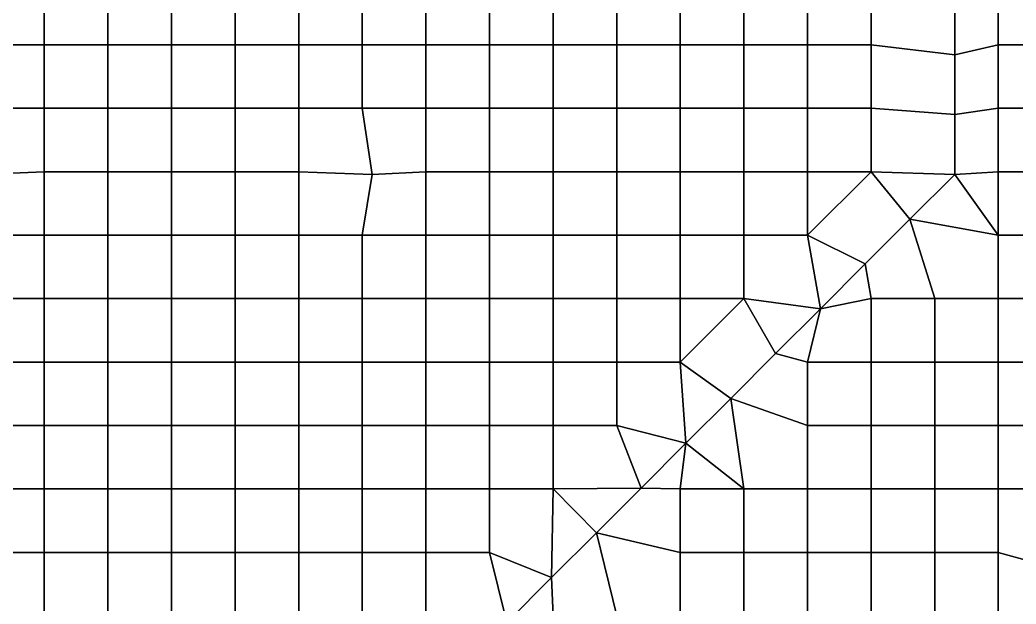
# Model space of a CAD drawing. Extents: x -13 to 39.3, y -26.5 to 20.6.
# Drawn here: x 15.97 to 23.83, y -3.39 to 1.22 of the extents above; entities that cross this region are included whole.
import ezdxf

# ---------------------------------------------------------------- set-up
doc = ezdxf.new("R2010")
doc.units = 0
doc.layers.add('BARS', color=1, linetype='CONTINUOUS')
doc.layers.add('FACES', color=5, linetype='CONTINUOUS')

msp = doc.modelspace()

# ---------------------------------------------------------------- linework, layer by layer
at = {"layer": 'BARS'}
for p, q in [((23.35, 1.41429), (23.35, 0.942857)), ((23.35, 1.41429, 3.3), (23.35, 0.942857, 3.3)), ((23.35, 0.942857), (23.35, 0.471429)), ((23.35, 0.942857, 3.3), (23.35, 0.471429, 3.3)), ((23.35, 0.471429), (23.35, 0)), ((23.35, 0.471429, 3.3), (23.35, 0, 3.3)), ((18.75, 0), (18.75, 0, 0.66)), ((18.75, 0, 0.66), (18.75, 0, 1.32)), ((18.75, 0, 1.32), (18.75, 0, 1.98)), ((18.75, 0, 1.98), (18.75, 0, 2.64)), ((18.75, 0, 2.64), (18.75, 0, 3.3)), ((22.9964, -0.353553), (23.35, 0)), ((22.9964, -0.353553, 3.3), (23.35, 0, 3.3)), ((22.6429, -0.707107), (22.9964, -0.353553)), ((22.6429, -0.707107, 3.3), (22.9964, -0.353553, 3.3)), ((22.2893, -1.06066), (22.6429, -0.707107)), ((22.2893, -1.06066, 3.3), (22.6429, -0.707107, 3.3)), ((21.9358, -1.41421), (22.2893, -1.06066)), ((21.9358, -1.41421, 3.3), (22.2893, -1.06066, 3.3)), ((21.5822, -1.76777), (21.9358, -1.41421)), ((21.5822, -1.76777, 3.3), (21.9358, -1.41421, 3.3)), ((21.2287, -2.12132), (21.5822, -1.76777)), ((21.2287, -2.12132, 3.3), (21.5822, -1.76777, 3.3)), ((20.8751, -2.47487), (21.2287, -2.12132)), ((20.8751, -2.47487, 3.3), (21.2287, -2.12132, 3.3)), ((20.5216, -2.82843), (20.8751, -2.47487)), ((20.5216, -2.82843, 3.3), (20.8751, -2.47487, 3.3)), ((20.168, -3.18198), (20.5216, -2.82843)), ((20.168, -3.18198, 3.3), (20.5216, -2.82843, 3.3)), ((19.8145, -3.53553), (20.168, -3.18198)), ((19.8145, -3.53553, 3.3), (20.168, -3.18198, 3.3))]:
    msp.add_line(p, q, dxfattribs=at)
at = {"layer": 'FACES'}
for points in [[(16.1627, 1.52312), (15.6606, 1.52312), (15.6606, 1.02241), (16.1627, 1.02241)], [(16.1627, 1.52312, 3.3), (15.6606, 1.52312, 3.3), (15.6606, 1.02241, 3.3), (16.1627, 1.02241, 3.3)], [(16.6648, 1.52312), (16.1627, 1.52312), (16.1627, 1.02241), (16.6648, 1.02241)], [(16.6648, 1.52312, 3.3), (16.1627, 1.52312, 3.3), (16.1627, 1.02241, 3.3), (16.6648, 1.02241, 3.3)], [(17.1669, 1.52312), (16.6648, 1.52312), (16.6648, 1.02241), (17.1669, 1.02241)], [(17.1669, 1.52312, 3.3), (16.6648, 1.52312, 3.3), (16.6648, 1.02241, 3.3), (17.1669, 1.02241, 3.3)], [(17.669, 1.52312), (17.1669, 1.52312), (17.1669, 1.02241), (17.669, 1.02241)], [(17.669, 1.52312, 3.3), (17.1669, 1.52312, 3.3), (17.1669, 1.02241, 3.3), (17.669, 1.02241, 3.3)], [(18.1711, 1.52312), (17.669, 1.52312), (17.669, 1.02241), (18.1711, 1.02241)], [(18.1711, 1.52312, 3.3), (17.669, 1.52312, 3.3), (17.669, 1.02241, 3.3), (18.1711, 1.02241, 3.3)], [(18.6732, 1.52312), (18.1711, 1.52312), (18.1711, 1.02241), (18.6732, 1.02241)], [(18.6732, 1.52312, 3.3), (18.1711, 1.52312, 3.3), (18.1711, 1.02241, 3.3), (18.6732, 1.02241, 3.3)], [(19.1754, 1.52312), (18.6732, 1.52312), (18.6732, 1.02241), (19.1754, 1.02241)], [(19.1754, 1.52312, 3.3), (18.6732, 1.52312, 3.3), (18.6732, 1.02241, 3.3), (19.1754, 1.02241, 3.3)], [(19.6775, 1.52312), (19.1754, 1.52312), (19.1754, 1.02241), (19.6775, 1.02241)], [(19.6775, 1.52312, 3.3), (19.1754, 1.52312, 3.3), (19.1754, 1.02241, 3.3), (19.6775, 1.02241, 3.3)], [(20.1796, 1.52312), (19.6775, 1.52312), (19.6775, 1.02241), (20.1796, 1.02241)], [(20.1796, 1.52312, 3.3), (19.6775, 1.52312, 3.3), (19.6775, 1.02241, 3.3), (20.1796, 1.02241, 3.3)], [(20.6817, 1.52312), (20.1796, 1.52312), (20.1796, 1.02241), (20.6817, 1.02241)], [(20.6817, 1.52312, 3.3), (20.1796, 1.52312, 3.3), (20.1796, 1.02241, 3.3), (20.6817, 1.02241, 3.3)], [(21.1838, 1.52312), (20.6817, 1.52312), (20.6817, 1.02241), (21.1838, 1.02241)], [(21.1838, 1.52312, 3.3), (20.6817, 1.52312, 3.3), (20.6817, 1.02241, 3.3), (21.1838, 1.02241, 3.3)], [(21.6859, 1.52312), (21.1838, 1.52312), (21.1838, 1.02241), (21.6859, 1.02241)], [(21.6859, 1.52312, 3.3), (21.1838, 1.52312, 3.3), (21.1838, 1.02241, 3.3), (21.6859, 1.02241, 3.3)], [(22.188, 1.52312), (21.6859, 1.52312), (21.6859, 1.02241), (22.188, 1.02241)], [(22.188, 1.52312, 3.3), (21.6859, 1.52312, 3.3), (21.6859, 1.02241, 3.3), (22.188, 1.02241, 3.3)], [(22.6902, 1.52312), (22.188, 1.52312), (22.188, 1.02241), (22.6902, 1.02241)], [(22.6902, 1.52312, 3.3), (22.188, 1.52312, 3.3), (22.188, 1.02241, 3.3), (22.6902, 1.02241, 3.3)], [(23.35, 1.41429), (22.6902, 1.52312), (22.6902, 1.02241), (23.35, 0.942857)], [(23.35, 1.41429, 3.3), (22.6902, 1.52312, 3.3), (22.6902, 1.02241, 3.3), (23.35, 0.942857, 3.3)], [(23.6944, 1.52312), (23.35, 1.41429), (23.35, 0.942857), (23.6944, 1.02241)], [(23.6944, 1.52312, 3.3), (23.35, 1.41429, 3.3), (23.35, 0.942857, 3.3), (23.6944, 1.02241, 3.3)], [(24.1965, 1.52312), (23.6944, 1.52312), (23.6944, 1.02241), (24.1965, 1.02241)], [(24.1965, 1.52312, 3.3), (23.6944, 1.52312, 3.3), (23.6944, 1.02241, 3.3), (24.1965, 1.02241, 3.3)], [(23.35, 0.942857, 0.66), (23.35, 0.942857), (23.35, 1.41429), (23.35, 1.41429, 0.66)], [(23.35, 0.942857, 1.32), (23.35, 0.942857, 0.66), (23.35, 1.41429, 0.66), (23.35, 1.41429, 1.32)], [(23.35, 0.942857, 1.98), (23.35, 0.942857, 1.32), (23.35, 1.41429, 1.32), (23.35, 1.41429, 1.98)], [(23.35, 0.942857, 2.64), (23.35, 0.942857, 1.98), (23.35, 1.41429, 1.98), (23.35, 1.41429, 2.64)], [(23.35, 0.942857, 2.64), (23.35, 1.41429, 2.64), (23.35, 1.41429, 3.3), (23.35, 0.942857, 3.3)], [(16.1627, 1.02241), (15.6606, 1.02241), (15.6606, 0.5217), (16.1627, 0.5217)], [(16.1627, 1.02241, 3.3), (15.6606, 1.02241, 3.3), (15.6606, 0.5217, 3.3), (16.1627, 0.5217, 3.3)], [(16.6648, 1.02241), (16.1627, 1.02241), (16.1627, 0.5217), (16.6648, 0.5217)], [(16.6648, 1.02241, 3.3), (16.1627, 1.02241, 3.3), (16.1627, 0.5217, 3.3), (16.6648, 0.5217, 3.3)], [(17.1669, 1.02241), (16.6648, 1.02241), (16.6648, 0.5217), (17.1669, 0.5217)], [(17.1669, 1.02241, 3.3), (16.6648, 1.02241, 3.3), (16.6648, 0.5217, 3.3), (17.1669, 0.5217, 3.3)], [(17.669, 1.02241), (17.1669, 1.02241), (17.1669, 0.5217), (17.669, 0.5217)], [(17.669, 1.02241, 3.3), (17.1669, 1.02241, 3.3), (17.1669, 0.5217, 3.3), (17.669, 0.5217, 3.3)], [(18.1711, 1.02241), (17.669, 1.02241), (17.669, 0.5217), (18.1711, 0.5217)], [(18.1711, 1.02241, 3.3), (17.669, 1.02241, 3.3), (17.669, 0.5217, 3.3), (18.1711, 0.5217, 3.3)], [(18.6732, 1.02241), (18.1711, 1.02241), (18.1711, 0.5217), (18.6732, 0.5217)], [(18.6732, 1.02241, 3.3), (18.1711, 1.02241, 3.3), (18.1711, 0.5217, 3.3), (18.6732, 0.5217, 3.3)], [(19.1754, 1.02241), (18.6732, 1.02241), (18.6732, 0.5217), (19.1754, 0.5217)], [(19.1754, 1.02241, 3.3), (18.6732, 1.02241, 3.3), (18.6732, 0.5217, 3.3), (19.1754, 0.5217, 3.3)], [(19.6775, 1.02241), (19.1754, 1.02241), (19.1754, 0.5217), (19.6775, 0.5217)], [(19.6775, 1.02241, 3.3), (19.1754, 1.02241, 3.3), (19.1754, 0.5217, 3.3), (19.6775, 0.5217, 3.3)], [(20.1796, 1.02241), (19.6775, 1.02241), (19.6775, 0.5217), (20.1796, 0.5217)], [(20.1796, 1.02241, 3.3), (19.6775, 1.02241, 3.3), (19.6775, 0.5217, 3.3), (20.1796, 0.5217, 3.3)], [(20.6817, 1.02241), (20.1796, 1.02241), (20.1796, 0.5217), (20.6817, 0.5217)], [(20.6817, 1.02241, 3.3), (20.1796, 1.02241, 3.3), (20.1796, 0.5217, 3.3), (20.6817, 0.5217, 3.3)], [(21.1838, 1.02241), (20.6817, 1.02241), (20.6817, 0.5217), (21.1838, 0.5217)], [(21.1838, 1.02241, 3.3), (20.6817, 1.02241, 3.3), (20.6817, 0.5217, 3.3), (21.1838, 0.5217, 3.3)], [(21.6859, 1.02241), (21.1838, 1.02241), (21.1838, 0.5217), (21.6859, 0.5217)], [(21.6859, 1.02241, 3.3), (21.1838, 1.02241, 3.3), (21.1838, 0.5217, 3.3), (21.6859, 0.5217, 3.3)], [(22.188, 1.02241), (21.6859, 1.02241), (21.6859, 0.5217), (22.188, 0.5217)], [(22.188, 1.02241, 3.3), (21.6859, 1.02241, 3.3), (21.6859, 0.5217, 3.3), (22.188, 0.5217, 3.3)], [(22.6902, 1.02241), (22.188, 1.02241), (22.188, 0.5217), (22.6902, 0.5217)], [(22.6902, 1.02241, 3.3), (22.188, 1.02241, 3.3), (22.188, 0.5217, 3.3), (22.6902, 0.5217, 3.3)], [(23.35, 0.942857), (22.6902, 1.02241), (22.6902, 0.5217), (23.35, 0.471429)], [(23.35, 0.942857, 3.3), (22.6902, 1.02241, 3.3), (22.6902, 0.5217, 3.3), (23.35, 0.471429, 3.3)], [(23.6944, 1.02241), (23.35, 0.942857), (23.35, 0.471429), (23.6944, 0.5217)], [(23.6944, 1.02241, 3.3), (23.35, 0.942857, 3.3), (23.35, 0.471429, 3.3), (23.6944, 0.5217, 3.3)], [(24.1965, 1.02241), (23.6944, 1.02241), (23.6944, 0.5217), (24.1965, 0.5217)], [(24.1965, 1.02241, 3.3), (23.6944, 1.02241, 3.3), (23.6944, 0.5217, 3.3), (24.1965, 0.5217, 3.3)], [(23.35, 0.471429, 0.66), (23.35, 0.471429), (23.35, 0.942857), (23.35, 0.942857, 0.66)], [(23.35, 0.471429, 0.66), (23.35, 0.942857, 0.66), (23.35, 0.942857, 1.32), (23.35, 0.471429, 1.32)], [(23.35, 0.471429, 1.32), (23.35, 0.942857, 1.32), (23.35, 0.942857, 1.98), (23.35, 0.471429, 1.98)], [(23.35, 0.471429, 1.98), (23.35, 0.942857, 1.98), (23.35, 0.942857, 2.64), (23.35, 0.471429, 2.64)], [(23.35, 0.471429, 2.64), (23.35, 0.942857, 2.64), (23.35, 0.942857, 3.3), (23.35, 0.471429, 3.3)], [(16.1627, 0.5217), (15.6606, 0.5217), (15.65, 0), (16.1627, 0.020993)], [(16.1627, 0.5217, 3.3), (15.6606, 0.5217, 3.3), (15.65, 0, 3.3), (16.1627, 0.020993, 3.3)], [(16.6648, 0.5217), (16.1627, 0.5217), (16.1627, 0.020993), (16.6648, 0.020993)], [(16.6648, 0.5217, 3.3), (16.1627, 0.5217, 3.3), (16.1627, 0.020993, 3.3), (16.6648, 0.020993, 3.3)], [(17.1669, 0.5217), (16.6648, 0.5217), (16.6648, 0.020993), (17.1669, 0.020993)], [(17.1669, 0.5217, 3.3), (16.6648, 0.5217, 3.3), (16.6648, 0.020993, 3.3), (17.1669, 0.020993, 3.3)], [(17.669, 0.5217), (17.1669, 0.5217), (17.1669, 0.020993), (17.669, 0.020993)], [(17.669, 0.5217, 3.3), (17.1669, 0.5217, 3.3), (17.1669, 0.020993, 3.3), (17.669, 0.020993, 3.3)], [(18.1711, 0.5217), (17.669, 0.5217), (17.669, 0.020993), (18.1711, 0.020993)], [(18.1711, 0.5217, 3.3), (17.669, 0.5217, 3.3), (17.669, 0.020993, 3.3), (18.1711, 0.020993, 3.3)], [(18.6732, 0.5217), (18.1711, 0.5217), (18.1711, 0.020993), (18.75, 0)], [(18.6732, 0.5217, 3.3), (18.1711, 0.5217, 3.3), (18.1711, 0.020993, 3.3), (18.75, 0, 3.3)], [(19.1754, 0.5217), (18.6732, 0.5217), (18.75, 0), (19.1754, 0.020993)], [(19.1754, 0.5217, 3.3), (18.6732, 0.5217, 3.3), (18.75, 0, 3.3), (19.1754, 0.020993, 3.3)], [(19.6775, 0.5217), (19.1754, 0.5217), (19.1754, 0.020993), (19.6775, 0.020993)], [(19.6775, 0.5217, 3.3), (19.1754, 0.5217, 3.3), (19.1754, 0.020993, 3.3), (19.6775, 0.020993, 3.3)], [(20.1796, 0.5217), (19.6775, 0.5217), (19.6775, 0.020993), (20.1796, 0.020993)], [(20.1796, 0.5217, 3.3), (19.6775, 0.5217, 3.3), (19.6775, 0.020993, 3.3), (20.1796, 0.020993, 3.3)], [(20.6817, 0.5217), (20.1796, 0.5217), (20.1796, 0.020993), (20.6817, 0.020993)], [(20.6817, 0.5217, 3.3), (20.1796, 0.5217, 3.3), (20.1796, 0.020993, 3.3), (20.6817, 0.020993, 3.3)], [(21.1838, 0.5217), (20.6817, 0.5217), (20.6817, 0.020993), (21.1838, 0.020993)], [(21.1838, 0.5217, 3.3), (20.6817, 0.5217, 3.3), (20.6817, 0.020993, 3.3), (21.1838, 0.020993, 3.3)], [(21.6859, 0.5217), (21.1838, 0.5217), (21.1838, 0.020993), (21.6859, 0.020993)], [(21.6859, 0.5217, 3.3), (21.1838, 0.5217, 3.3), (21.1838, 0.020993, 3.3), (21.6859, 0.020993, 3.3)], [(22.188, 0.5217), (21.6859, 0.5217), (21.6859, 0.020993), (22.188, 0.020993)], [(22.188, 0.5217, 3.3), (21.6859, 0.5217, 3.3), (21.6859, 0.020993, 3.3), (22.188, 0.020993, 3.3)], [(22.6902, 0.5217), (22.188, 0.5217), (22.188, 0.020993), (22.6902, 0.020993)], [(22.6902, 0.5217, 3.3), (22.188, 0.5217, 3.3), (22.188, 0.020993, 3.3), (22.6902, 0.020993, 3.3)], [(23.35, 0.471429), (22.6902, 0.5217), (22.6902, 0.020993), (23.35, 0)], [(23.35, 0.471429, 3.3), (22.6902, 0.5217, 3.3), (22.6902, 0.020993, 3.3), (23.35, 0, 3.3)], [(23.6944, 0.5217), (23.35, 0.471429), (23.35, 0), (23.6944, 0.020993)], [(23.6944, 0.5217, 3.3), (23.35, 0.471429, 3.3), (23.35, 0, 3.3), (23.6944, 0.020993, 3.3)], [(24.1965, 0.5217), (23.6944, 0.5217), (23.6944, 0.020993), (24.1965, 0.020993)], [(24.1965, 0.5217, 3.3), (23.6944, 0.5217, 3.3), (23.6944, 0.020993, 3.3), (24.1965, 0.020993, 3.3)], [(23.35, 0, 0.66), (23.35, 0), (23.35, 0.471429), (23.35, 0.471429, 0.66)], [(23.35, 0, 0.66), (23.35, 0.471429, 0.66), (23.35, 0.471429, 1.32), (23.35, 0, 1.32)], [(23.35, 0, 1.32), (23.35, 0.471429, 1.32), (23.35, 0.471429, 1.98), (23.35, 0, 1.98)], [(23.35, 0, 1.98), (23.35, 0.471429, 1.98), (23.35, 0.471429, 2.64), (23.35, 0, 2.64)], [(23.35, 0, 2.64), (23.35, 0.471429, 2.64), (23.35, 0.471429, 3.3), (23.35, 0, 3.3)], [(16.1627, 0.020993), (15.65, 0), (15.6606, -0.479715), (16.1627, -0.479715)], [(16.1627, 0.020993, 3.3), (15.65, 0, 3.3), (15.6606, -0.479715, 3.3), (16.1627, -0.479715, 3.3)], [(16.6648, 0.020993), (16.1627, 0.020993), (16.1627, -0.479715), (16.6648, -0.479715)], [(16.6648, 0.020993, 3.3), (16.1627, 0.020993, 3.3), (16.1627, -0.479715, 3.3), (16.6648, -0.479715, 3.3)], [(17.1669, 0.020993), (16.6648, 0.020993), (16.6648, -0.479715), (17.1669, -0.479715)], [(17.1669, 0.020993, 3.3), (16.6648, 0.020993, 3.3), (16.6648, -0.479715, 3.3), (17.1669, -0.479715, 3.3)], [(17.669, 0.020993), (17.1669, 0.020993), (17.1669, -0.479715), (17.669, -0.479715)], [(17.669, 0.020993, 3.3), (17.1669, 0.020993, 3.3), (17.1669, -0.479715, 3.3), (17.669, -0.479715, 3.3)], [(18.1711, 0.020993), (17.669, 0.020993), (17.669, -0.479715), (18.1711, -0.479715)], [(18.1711, 0.020993, 3.3), (17.669, 0.020993, 3.3), (17.669, -0.479715, 3.3), (18.1711, -0.479715, 3.3)], [(18.75, 0), (18.1711, 0.020993), (18.1711, -0.479715), (18.6732, -0.479715)], [(18.75, 0, 3.3), (18.1711, 0.020993, 3.3), (18.1711, -0.479715, 3.3), (18.6732, -0.479715, 3.3)], [(19.1754, 0.020993), (18.75, 0), (18.6732, -0.479715), (19.1754, -0.479715)], [(19.1754, 0.020993, 3.3), (18.75, 0, 3.3), (18.6732, -0.479715, 3.3), (19.1754, -0.479715, 3.3)], [(19.6775, 0.020993), (19.1754, 0.020993), (19.1754, -0.479715), (19.6775, -0.479715)], [(19.6775, 0.020993, 3.3), (19.1754, 0.020993, 3.3), (19.1754, -0.479715, 3.3), (19.6775, -0.479715, 3.3)], [(20.1796, 0.020993), (19.6775, 0.020993), (19.6775, -0.479715), (20.1796, -0.479715)], [(20.1796, 0.020993, 3.3), (19.6775, 0.020993, 3.3), (19.6775, -0.479715, 3.3), (20.1796, -0.479715, 3.3)], [(20.6817, 0.020993), (20.1796, 0.020993), (20.1796, -0.479715), (20.6817, -0.479715)], [(20.6817, 0.020993, 3.3), (20.1796, 0.020993, 3.3), (20.1796, -0.479715, 3.3), (20.6817, -0.479715, 3.3)], [(21.1838, 0.020993), (20.6817, 0.020993), (20.6817, -0.479715), (21.1838, -0.479715)], [(21.1838, 0.020993, 3.3), (20.6817, 0.020993, 3.3), (20.6817, -0.479715, 3.3), (21.1838, -0.479715, 3.3)], [(21.6859, 0.020993), (21.1838, 0.020993), (21.1838, -0.479715), (21.6859, -0.479715)], [(21.6859, 0.020993, 3.3), (21.1838, 0.020993, 3.3), (21.1838, -0.479715, 3.3), (21.6859, -0.479715, 3.3)], [(22.188, 0.020993), (21.6859, 0.020993), (21.6859, -0.479715), (22.188, -0.479715)], [(22.188, 0.020993, 3.3), (21.6859, 0.020993, 3.3), (21.6859, -0.479715, 3.3), (22.188, -0.479715, 3.3)], [(22.188, 0.020993), (22.188, -0.479715), (22.6902, 0.020993)], [(22.6902, 0.020993), (22.188, -0.479715), (22.6429, -0.707107), (22.9964, -0.353553)], [(22.188, 0.020993, 3.3), (22.188, -0.479715, 3.3), (22.6902, 0.020993, 3.3)], [(22.6902, 0.020993, 3.3), (22.188, -0.479715, 3.3), (22.6429, -0.707107, 3.3), (22.9964, -0.353553, 3.3)], [(23.35, 0), (22.6902, 0.020993), (22.9964, -0.353553)], [(23.35, 0, 3.3), (22.6902, 0.020993, 3.3), (22.9964, -0.353553, 3.3)], [(23.6944, 0.020993), (23.35, 0), (23.6944, -0.479715)], [(23.6944, 0.020993, 3.3), (23.35, 0, 3.3), (23.6944, -0.479715, 3.3)], [(24.1965, 0.020993), (23.6944, 0.020993), (23.6944, -0.479715), (24.1965, -0.479715)], [(24.1965, 0.020993, 3.3), (23.6944, 0.020993, 3.3), (23.6944, -0.479715, 3.3), (24.1965, -0.479715, 3.3)], [(23.35, 0), (22.9964, -0.353553), (23.6944, -0.479715)], [(22.9964, -0.353553, 0.66), (22.9964, -0.353553), (23.35, 0), (23.35, 0, 0.66)], [(22.9964, -0.353553, 0.66), (23.35, 0, 0.66), (23.35, 0, 1.32), (22.9964, -0.353553, 1.32)], [(22.9964, -0.353553, 1.32), (23.35, 0, 1.32), (23.35, 0, 1.98), (22.9964, -0.353553, 1.98)], [(22.9964, -0.353553, 1.98), (23.35, 0, 1.98), (23.35, 0, 2.64), (22.9964, -0.353553, 2.64)], [(22.9964, -0.353553, 2.64), (23.35, 0, 2.64), (23.35, 0, 3.3), (22.9964, -0.353553, 3.3)], [(23.35, 0, 3.3), (22.9964, -0.353553, 3.3), (23.6944, -0.479715, 3.3)], [(22.9964, -0.353553), (22.6429, -0.707107), (22.6902, -0.980422), (23.1923, -0.980422)], [(22.6429, -0.707107, 0.66), (22.6429, -0.707107), (22.9964, -0.353553), (22.9964, -0.353553, 0.66)], [(22.6429, -0.707107, 0.66), (22.9964, -0.353553, 0.66), (22.9964, -0.353553, 1.32), (22.6429, -0.707107, 1.32)], [(22.6429, -0.707107, 1.32), (22.9964, -0.353553, 1.32), (22.9964, -0.353553, 1.98), (22.6429, -0.707107, 1.98)], [(22.6429, -0.707107, 1.98), (22.9964, -0.353553, 1.98), (22.9964, -0.353553, 2.64), (22.6429, -0.707107, 2.64)], [(22.6429, -0.707107, 2.64), (22.9964, -0.353553, 2.64), (22.9964, -0.353553, 3.3), (22.6429, -0.707107, 3.3)], [(22.9964, -0.353553, 3.3), (22.6429, -0.707107, 3.3), (22.6902, -0.980422, 3.3), (23.1923, -0.980422, 3.3)], [(23.6944, -0.479715), (22.9964, -0.353553), (23.1923, -0.980422), (23.6944, -0.980422)], [(23.6944, -0.479715, 3.3), (22.9964, -0.353553, 3.3), (23.1923, -0.980422, 3.3), (23.6944, -0.980422, 3.3)], [(16.1627, -0.479715), (15.6606, -0.479715), (15.6606, -0.980422), (16.1627, -0.980422)], [(16.1627, -0.479715, 3.3), (15.6606, -0.479715, 3.3), (15.6606, -0.980422, 3.3), (16.1627, -0.980422, 3.3)], [(16.6648, -0.479715), (16.1627, -0.479715), (16.1627, -0.980422), (16.6648, -0.980422)], [(16.6648, -0.479715, 3.3), (16.1627, -0.479715, 3.3), (16.1627, -0.980422, 3.3), (16.6648, -0.980422, 3.3)], [(17.1669, -0.479715), (16.6648, -0.479715), (16.6648, -0.980422), (17.1669, -0.980422)], [(17.1669, -0.479715, 3.3), (16.6648, -0.479715, 3.3), (16.6648, -0.980422, 3.3), (17.1669, -0.980422, 3.3)], [(17.669, -0.479715), (17.1669, -0.479715), (17.1669, -0.980422), (17.669, -0.980422)], [(17.669, -0.479715, 3.3), (17.1669, -0.479715, 3.3), (17.1669, -0.980422, 3.3), (17.669, -0.980422, 3.3)], [(18.1711, -0.479715), (17.669, -0.479715), (17.669, -0.980422), (18.1711, -0.980422)], [(18.1711, -0.479715, 3.3), (17.669, -0.479715, 3.3), (17.669, -0.980422, 3.3), (18.1711, -0.980422, 3.3)], [(18.6732, -0.479715), (18.1711, -0.479715), (18.1711, -0.980422), (18.6732, -0.980422)], [(18.6732, -0.479715, 3.3), (18.1711, -0.479715, 3.3), (18.1711, -0.980422, 3.3), (18.6732, -0.980422, 3.3)], [(19.1754, -0.479715), (18.6732, -0.479715), (18.6732, -0.980422), (19.1754, -0.980422)], [(19.1754, -0.479715, 3.3), (18.6732, -0.479715, 3.3), (18.6732, -0.980422, 3.3), (19.1754, -0.980422, 3.3)], [(19.6775, -0.479715), (19.1754, -0.479715), (19.1754, -0.980422), (19.6775, -0.980422)], [(19.6775, -0.479715, 3.3), (19.1754, -0.479715, 3.3), (19.1754, -0.980422, 3.3), (19.6775, -0.980422, 3.3)], [(20.1796, -0.479715), (19.6775, -0.479715), (19.6775, -0.980422), (20.1796, -0.980422)], [(20.1796, -0.479715, 3.3), (19.6775, -0.479715, 3.3), (19.6775, -0.980422, 3.3), (20.1796, -0.980422, 3.3)], [(20.6817, -0.479715), (20.1796, -0.479715), (20.1796, -0.980422), (20.6817, -0.980422)], [(20.6817, -0.479715, 3.3), (20.1796, -0.479715, 3.3), (20.1796, -0.980422, 3.3), (20.6817, -0.980422, 3.3)], [(21.1838, -0.479715), (20.6817, -0.479715), (20.6817, -0.980422), (21.1838, -0.980422)], [(21.1838, -0.479715, 3.3), (20.6817, -0.479715, 3.3), (20.6817, -0.980422, 3.3), (21.1838, -0.980422, 3.3)], [(21.6859, -0.479715), (21.1838, -0.479715), (21.1838, -0.980422), (21.6859, -0.980422)], [(21.6859, -0.479715, 3.3), (21.1838, -0.479715, 3.3), (21.1838, -0.980422, 3.3), (21.6859, -0.980422, 3.3)], [(21.6859, -0.479715), (21.6859, -0.980422), (22.2893, -1.06066), (22.188, -0.479715)], [(21.6859, -0.479715, 3.3), (21.6859, -0.980422, 3.3), (22.2893, -1.06066, 3.3), (22.188, -0.479715, 3.3)], [(22.188, -0.479715), (22.2893, -1.06066), (22.6429, -0.707107)], [(22.188, -0.479715, 3.3), (22.2893, -1.06066, 3.3), (22.6429, -0.707107, 3.3)], [(24.1965, -0.479715), (23.6944, -0.479715), (23.6944, -0.980422), (24.1965, -0.980422)], [(24.1965, -0.479715, 3.3), (23.6944, -0.479715, 3.3), (23.6944, -0.980422, 3.3), (24.1965, -0.980422, 3.3)], [(22.6429, -0.707107), (22.2893, -1.06066), (22.6902, -0.980422)], [(22.2893, -1.06066, 0.66), (22.2893, -1.06066), (22.6429, -0.707107), (22.6429, -0.707107, 0.66)], [(22.2893, -1.06066, 0.66), (22.6429, -0.707107, 0.66), (22.6429, -0.707107, 1.32), (22.2893, -1.06066, 1.32)], [(22.2893, -1.06066, 1.32), (22.6429, -0.707107, 1.32), (22.6429, -0.707107, 1.98), (22.2893, -1.06066, 1.98)], [(22.2893, -1.06066, 1.98), (22.6429, -0.707107, 1.98), (22.6429, -0.707107, 2.64), (22.2893, -1.06066, 2.64)], [(22.2893, -1.06066, 2.64), (22.6429, -0.707107, 2.64), (22.6429, -0.707107, 3.3), (22.2893, -1.06066, 3.3)], [(22.6429, -0.707107, 3.3), (22.2893, -1.06066, 3.3), (22.6902, -0.980422, 3.3)], [(16.1627, -0.980422), (15.6606, -0.980422), (15.6606, -1.48113), (16.1627, -1.48113)], [(16.1627, -0.980422, 3.3), (15.6606, -0.980422, 3.3), (15.6606, -1.48113, 3.3), (16.1627, -1.48113, 3.3)], [(16.6648, -0.980422), (16.1627, -0.980422), (16.1627, -1.48113), (16.6648, -1.48113)], [(16.6648, -0.980422, 3.3), (16.1627, -0.980422, 3.3), (16.1627, -1.48113, 3.3), (16.6648, -1.48113, 3.3)], [(17.1669, -0.980422), (16.6648, -0.980422), (16.6648, -1.48113), (17.1669, -1.48113)], [(17.1669, -0.980422, 3.3), (16.6648, -0.980422, 3.3), (16.6648, -1.48113, 3.3), (17.1669, -1.48113, 3.3)], [(17.669, -0.980422), (17.1669, -0.980422), (17.1669, -1.48113), (17.669, -1.48113)], [(17.669, -0.980422, 3.3), (17.1669, -0.980422, 3.3), (17.1669, -1.48113, 3.3), (17.669, -1.48113, 3.3)], [(18.1711, -0.980422), (17.669, -0.980422), (17.669, -1.48113), (18.1711, -1.48113)], [(18.1711, -0.980422, 3.3), (17.669, -0.980422, 3.3), (17.669, -1.48113, 3.3), (18.1711, -1.48113, 3.3)], [(18.6732, -0.980422), (18.1711, -0.980422), (18.1711, -1.48113), (18.6732, -1.48113)], [(18.6732, -0.980422, 3.3), (18.1711, -0.980422, 3.3), (18.1711, -1.48113, 3.3), (18.6732, -1.48113, 3.3)], [(19.1754, -0.980422), (18.6732, -0.980422), (18.6732, -1.48113), (19.1754, -1.48113)], [(19.1754, -0.980422, 3.3), (18.6732, -0.980422, 3.3), (18.6732, -1.48113, 3.3), (19.1754, -1.48113, 3.3)], [(19.6775, -0.980422), (19.1754, -0.980422), (19.1754, -1.48113), (19.6775, -1.48113)], [(19.6775, -0.980422, 3.3), (19.1754, -0.980422, 3.3), (19.1754, -1.48113, 3.3), (19.6775, -1.48113, 3.3)], [(20.1796, -0.980422), (19.6775, -0.980422), (19.6775, -1.48113), (20.1796, -1.48113)], [(20.1796, -0.980422, 3.3), (19.6775, -0.980422, 3.3), (19.6775, -1.48113, 3.3), (20.1796, -1.48113, 3.3)], [(20.6817, -0.980422), (20.1796, -0.980422), (20.1796, -1.48113), (20.6817, -1.48113)], [(20.6817, -0.980422, 3.3), (20.1796, -0.980422, 3.3), (20.1796, -1.48113, 3.3), (20.6817, -1.48113, 3.3)], [(21.1838, -0.980422), (20.6817, -0.980422), (20.6817, -1.48113), (21.1838, -1.48113)], [(21.1838, -0.980422, 3.3), (20.6817, -0.980422, 3.3), (20.6817, -1.48113, 3.3), (21.1838, -1.48113, 3.3)], [(21.1838, -0.980422), (21.1838, -1.48113), (21.6859, -0.980422)], [(21.6859, -0.980422), (21.1838, -1.48113), (21.5822, -1.76777), (21.9358, -1.41421)], [(21.1838, -0.980422, 3.3), (21.1838, -1.48113, 3.3), (21.6859, -0.980422, 3.3)], [(21.6859, -0.980422, 3.3), (21.1838, -1.48113, 3.3), (21.5822, -1.76777, 3.3), (21.9358, -1.41421, 3.3)], [(21.6859, -0.980422), (21.9358, -1.41421), (22.2893, -1.06066)], [(21.6859, -0.980422, 3.3), (21.9358, -1.41421, 3.3), (22.2893, -1.06066, 3.3)], [(22.2893, -1.06066), (22.188, -1.48113), (22.6902, -1.48113), (22.6902, -0.980422)], [(22.2893, -1.06066, 3.3), (22.188, -1.48113, 3.3), (22.6902, -1.48113, 3.3), (22.6902, -0.980422, 3.3)], [(23.1923, -0.980422), (22.6902, -0.980422), (22.6902, -1.48113), (23.1923, -1.48113)], [(23.1923, -0.980422, 3.3), (22.6902, -0.980422, 3.3), (22.6902, -1.48113, 3.3), (23.1923, -1.48113, 3.3)], [(23.6944, -0.980422), (23.1923, -0.980422), (23.1923, -1.48113), (23.6944, -1.48113)], [(23.6944, -0.980422, 3.3), (23.1923, -0.980422, 3.3), (23.1923, -1.48113, 3.3), (23.6944, -1.48113, 3.3)], [(24.1965, -0.980422), (23.6944, -0.980422), (23.6944, -1.48113), (24.1965, -1.48113)], [(24.1965, -0.980422, 3.3), (23.6944, -0.980422, 3.3), (23.6944, -1.48113, 3.3), (24.1965, -1.48113, 3.3)], [(22.2893, -1.06066), (21.9358, -1.41421), (22.188, -1.48113)], [(21.9358, -1.41421, 0.66), (21.9358, -1.41421), (22.2893, -1.06066), (22.2893, -1.06066, 0.66)], [(21.9358, -1.41421, 0.66), (22.2893, -1.06066, 0.66), (22.2893, -1.06066, 1.32), (21.9358, -1.41421, 1.32)], [(21.9358, -1.41421, 1.32), (22.2893, -1.06066, 1.32), (22.2893, -1.06066, 1.98), (21.9358, -1.41421, 1.98)], [(21.9358, -1.41421, 1.98), (22.2893, -1.06066, 1.98), (22.2893, -1.06066, 2.64), (21.9358, -1.41421, 2.64)], [(21.9358, -1.41421, 2.64), (22.2893, -1.06066, 2.64), (22.2893, -1.06066, 3.3), (21.9358, -1.41421, 3.3)], [(22.2893, -1.06066, 3.3), (21.9358, -1.41421, 3.3), (22.188, -1.48113, 3.3)], [(21.9358, -1.41421), (21.5822, -1.76777), (22.188, -1.98184), (22.188, -1.48113)], [(21.5822, -1.76777, 0.66), (21.5822, -1.76777), (21.9358, -1.41421), (21.9358, -1.41421, 0.66)], [(21.5822, -1.76777, 0.66), (21.9358, -1.41421, 0.66), (21.9358, -1.41421, 1.32), (21.5822, -1.76777, 1.32)], [(21.5822, -1.76777, 1.32), (21.9358, -1.41421, 1.32), (21.9358, -1.41421, 1.98), (21.5822, -1.76777, 1.98)], [(21.5822, -1.76777, 1.98), (21.9358, -1.41421, 1.98), (21.9358, -1.41421, 2.64), (21.5822, -1.76777, 2.64)], [(21.5822, -1.76777, 2.64), (21.9358, -1.41421, 2.64), (21.9358, -1.41421, 3.3), (21.5822, -1.76777, 3.3)], [(21.9358, -1.41421, 3.3), (21.5822, -1.76777, 3.3), (22.188, -1.98184, 3.3), (22.188, -1.48113, 3.3)], [(16.1627, -1.48113), (15.6606, -1.48113), (15.6606, -1.98184), (16.1627, -1.98184)], [(16.1627, -1.48113, 3.3), (15.6606, -1.48113, 3.3), (15.6606, -1.98184, 3.3), (16.1627, -1.98184, 3.3)], [(16.6648, -1.48113), (16.1627, -1.48113), (16.1627, -1.98184), (16.6648, -1.98184)], [(16.6648, -1.48113, 3.3), (16.1627, -1.48113, 3.3), (16.1627, -1.98184, 3.3), (16.6648, -1.98184, 3.3)], [(17.1669, -1.48113), (16.6648, -1.48113), (16.6648, -1.98184), (17.1669, -1.98184)], [(17.1669, -1.48113, 3.3), (16.6648, -1.48113, 3.3), (16.6648, -1.98184, 3.3), (17.1669, -1.98184, 3.3)], [(17.669, -1.48113), (17.1669, -1.48113), (17.1669, -1.98184), (17.669, -1.98184)], [(17.669, -1.48113, 3.3), (17.1669, -1.48113, 3.3), (17.1669, -1.98184, 3.3), (17.669, -1.98184, 3.3)], [(18.1711, -1.48113), (17.669, -1.48113), (17.669, -1.98184), (18.1711, -1.98184)], [(18.1711, -1.48113, 3.3), (17.669, -1.48113, 3.3), (17.669, -1.98184, 3.3), (18.1711, -1.98184, 3.3)], [(18.6732, -1.48113), (18.1711, -1.48113), (18.1711, -1.98184), (18.6732, -1.98184)], [(18.6732, -1.48113, 3.3), (18.1711, -1.48113, 3.3), (18.1711, -1.98184, 3.3), (18.6732, -1.98184, 3.3)], [(19.1754, -1.48113), (18.6732, -1.48113), (18.6732, -1.98184), (19.1754, -1.98184)], [(19.1754, -1.48113, 3.3), (18.6732, -1.48113, 3.3), (18.6732, -1.98184, 3.3), (19.1754, -1.98184, 3.3)], [(19.6775, -1.48113), (19.1754, -1.48113), (19.1754, -1.98184), (19.6775, -1.98184)], [(19.6775, -1.48113, 3.3), (19.1754, -1.48113, 3.3), (19.1754, -1.98184, 3.3), (19.6775, -1.98184, 3.3)], [(20.1796, -1.48113), (19.6775, -1.48113), (19.6775, -1.98184), (20.1796, -1.98184)], [(20.1796, -1.48113, 3.3), (19.6775, -1.48113, 3.3), (19.6775, -1.98184, 3.3), (20.1796, -1.98184, 3.3)], [(20.6817, -1.48113), (20.1796, -1.48113), (20.1796, -1.98184), (20.6817, -1.98184)], [(20.6817, -1.48113, 3.3), (20.1796, -1.48113, 3.3), (20.1796, -1.98184, 3.3), (20.6817, -1.98184, 3.3)], [(21.1838, -1.48113), (20.6817, -1.48113), (20.6817, -1.98184), (21.2287, -2.12132)], [(21.1838, -1.48113, 3.3), (20.6817, -1.48113, 3.3), (20.6817, -1.98184, 3.3), (21.2287, -2.12132, 3.3)], [(21.1838, -1.48113), (21.2287, -2.12132), (21.5822, -1.76777)], [(21.1838, -1.48113, 3.3), (21.2287, -2.12132, 3.3), (21.5822, -1.76777, 3.3)], [(22.6902, -1.48113), (22.188, -1.48113), (22.188, -1.98184), (22.6902, -1.98184)], [(22.6902, -1.48113, 3.3), (22.188, -1.48113, 3.3), (22.188, -1.98184, 3.3), (22.6902, -1.98184, 3.3)], [(23.1923, -1.48113), (22.6902, -1.48113), (22.6902, -1.98184), (23.1923, -1.98184)], [(23.1923, -1.48113, 3.3), (22.6902, -1.48113, 3.3), (22.6902, -1.98184, 3.3), (23.1923, -1.98184, 3.3)], [(23.6944, -1.48113), (23.1923, -1.48113), (23.1923, -1.98184), (23.6944, -1.98184)], [(23.6944, -1.48113, 3.3), (23.1923, -1.48113, 3.3), (23.1923, -1.98184, 3.3), (23.6944, -1.98184, 3.3)], [(24.1965, -1.48113), (23.6944, -1.48113), (23.6944, -1.98184), (24.1965, -1.98184)], [(24.1965, -1.48113, 3.3), (23.6944, -1.48113, 3.3), (23.6944, -1.98184, 3.3), (24.1965, -1.98184, 3.3)], [(21.5822, -1.76777), (21.2287, -2.12132), (21.6859, -2.48254)], [(21.2287, -2.12132, 0.66), (21.2287, -2.12132), (21.5822, -1.76777), (21.5822, -1.76777, 0.66)], [(21.2287, -2.12132, 0.66), (21.5822, -1.76777, 0.66), (21.5822, -1.76777, 1.32), (21.2287, -2.12132, 1.32)], [(21.2287, -2.12132, 1.32), (21.5822, -1.76777, 1.32), (21.5822, -1.76777, 1.98), (21.2287, -2.12132, 1.98)], [(21.2287, -2.12132, 1.98), (21.5822, -1.76777, 1.98), (21.5822, -1.76777, 2.64), (21.2287, -2.12132, 2.64)], [(21.2287, -2.12132, 2.64), (21.5822, -1.76777, 2.64), (21.5822, -1.76777, 3.3), (21.2287, -2.12132, 3.3)], [(21.5822, -1.76777, 3.3), (21.2287, -2.12132, 3.3), (21.6859, -2.48254, 3.3)], [(22.188, -1.98184), (21.5822, -1.76777), (21.6859, -2.48254), (22.188, -2.48254)], [(22.188, -1.98184, 3.3), (21.5822, -1.76777, 3.3), (21.6859, -2.48254, 3.3), (22.188, -2.48254, 3.3)], [(16.1627, -1.98184), (15.6606, -1.98184), (15.6606, -2.48254), (16.1627, -2.48254)], [(16.1627, -1.98184, 3.3), (15.6606, -1.98184, 3.3), (15.6606, -2.48254, 3.3), (16.1627, -2.48254, 3.3)], [(16.6648, -1.98184), (16.1627, -1.98184), (16.1627, -2.48254), (16.6648, -2.48254)], [(16.6648, -1.98184, 3.3), (16.1627, -1.98184, 3.3), (16.1627, -2.48254, 3.3), (16.6648, -2.48254, 3.3)], [(17.1669, -1.98184), (16.6648, -1.98184), (16.6648, -2.48254), (17.1669, -2.48254)], [(17.1669, -1.98184, 3.3), (16.6648, -1.98184, 3.3), (16.6648, -2.48254, 3.3), (17.1669, -2.48254, 3.3)], [(17.669, -1.98184), (17.1669, -1.98184), (17.1669, -2.48254), (17.669, -2.48254)], [(17.669, -1.98184, 3.3), (17.1669, -1.98184, 3.3), (17.1669, -2.48254, 3.3), (17.669, -2.48254, 3.3)], [(18.1711, -1.98184), (17.669, -1.98184), (17.669, -2.48254), (18.1711, -2.48254)], [(18.1711, -1.98184, 3.3), (17.669, -1.98184, 3.3), (17.669, -2.48254, 3.3), (18.1711, -2.48254, 3.3)], [(18.6732, -1.98184), (18.1711, -1.98184), (18.1711, -2.48254), (18.6732, -2.48254)], [(18.6732, -1.98184, 3.3), (18.1711, -1.98184, 3.3), (18.1711, -2.48254, 3.3), (18.6732, -2.48254, 3.3)], [(19.1754, -1.98184), (18.6732, -1.98184), (18.6732, -2.48254), (19.1754, -2.48254)], [(19.1754, -1.98184, 3.3), (18.6732, -1.98184, 3.3), (18.6732, -2.48254, 3.3), (19.1754, -2.48254, 3.3)], [(19.6775, -1.98184), (19.1754, -1.98184), (19.1754, -2.48254), (19.6775, -2.48254)], [(19.6775, -1.98184, 3.3), (19.1754, -1.98184, 3.3), (19.1754, -2.48254, 3.3), (19.6775, -2.48254, 3.3)], [(20.1796, -1.98184), (19.6775, -1.98184), (19.6775, -2.48254), (20.1796, -2.48254)], [(20.1796, -1.98184, 3.3), (19.6775, -1.98184, 3.3), (19.6775, -2.48254, 3.3), (20.1796, -2.48254, 3.3)], [(20.6817, -1.98184), (20.1796, -1.98184), (20.1796, -2.48254), (20.8751, -2.47487)], [(20.6817, -1.98184, 3.3), (20.1796, -1.98184, 3.3), (20.1796, -2.48254, 3.3), (20.8751, -2.47487, 3.3)], [(21.2287, -2.12132), (20.6817, -1.98184), (20.8751, -2.47487)], [(21.2287, -2.12132, 3.3), (20.6817, -1.98184, 3.3), (20.8751, -2.47487, 3.3)], [(22.6902, -1.98184), (22.188, -1.98184), (22.188, -2.48254), (22.6902, -2.48254)], [(22.6902, -1.98184, 3.3), (22.188, -1.98184, 3.3), (22.188, -2.48254, 3.3), (22.6902, -2.48254, 3.3)], [(23.1923, -1.98184), (22.6902, -1.98184), (22.6902, -2.48254), (23.1923, -2.48254)], [(23.1923, -1.98184, 3.3), (22.6902, -1.98184, 3.3), (22.6902, -2.48254, 3.3), (23.1923, -2.48254, 3.3)], [(23.6944, -1.98184), (23.1923, -1.98184), (23.1923, -2.48254), (23.6944, -2.48254)], [(23.6944, -1.98184, 3.3), (23.1923, -1.98184, 3.3), (23.1923, -2.48254, 3.3), (23.6944, -2.48254, 3.3)], [(24.1965, -1.98184), (23.6944, -1.98184), (23.6944, -2.48254), (24.1965, -2.48254)], [(24.1965, -1.98184, 3.3), (23.6944, -1.98184, 3.3), (23.6944, -2.48254, 3.3), (24.1965, -2.48254, 3.3)], [(21.2287, -2.12132), (20.8751, -2.47487), (21.1838, -2.48254)], [(20.8751, -2.47487, 0.66), (20.8751, -2.47487), (21.2287, -2.12132), (21.2287, -2.12132, 0.66)], [(20.8751, -2.47487, 0.66), (21.2287, -2.12132, 0.66), (21.2287, -2.12132, 1.32), (20.8751, -2.47487, 1.32)], [(20.8751, -2.47487, 1.32), (21.2287, -2.12132, 1.32), (21.2287, -2.12132, 1.98), (20.8751, -2.47487, 1.98)], [(20.8751, -2.47487, 1.98), (21.2287, -2.12132, 1.98), (21.2287, -2.12132, 2.64), (20.8751, -2.47487, 2.64)], [(20.8751, -2.47487, 2.64), (21.2287, -2.12132, 2.64), (21.2287, -2.12132, 3.3), (20.8751, -2.47487, 3.3)], [(21.2287, -2.12132, 3.3), (20.8751, -2.47487, 3.3), (21.1838, -2.48254, 3.3)], [(21.2287, -2.12132), (21.1838, -2.48254), (21.6859, -2.48254)], [(21.2287, -2.12132, 3.3), (21.1838, -2.48254, 3.3), (21.6859, -2.48254, 3.3)], [(16.1627, -2.48254), (15.6606, -2.48254), (15.6606, -2.98325), (16.1627, -2.98325)], [(16.1627, -2.48254, 3.3), (15.6606, -2.48254, 3.3), (15.6606, -2.98325, 3.3), (16.1627, -2.98325, 3.3)], [(16.6648, -2.48254), (16.1627, -2.48254), (16.1627, -2.98325), (16.6648, -2.98325)], [(16.6648, -2.48254, 3.3), (16.1627, -2.48254, 3.3), (16.1627, -2.98325, 3.3), (16.6648, -2.98325, 3.3)], [(17.1669, -2.48254), (16.6648, -2.48254), (16.6648, -2.98325), (17.1669, -2.98325)], [(17.1669, -2.48254, 3.3), (16.6648, -2.48254, 3.3), (16.6648, -2.98325, 3.3), (17.1669, -2.98325, 3.3)], [(17.669, -2.48254), (17.1669, -2.48254), (17.1669, -2.98325), (17.669, -2.98325)], [(17.669, -2.48254, 3.3), (17.1669, -2.48254, 3.3), (17.1669, -2.98325, 3.3), (17.669, -2.98325, 3.3)], [(18.1711, -2.48254), (17.669, -2.48254), (17.669, -2.98325), (18.1711, -2.98325)], [(18.1711, -2.48254, 3.3), (17.669, -2.48254, 3.3), (17.669, -2.98325, 3.3), (18.1711, -2.98325, 3.3)], [(18.6732, -2.48254), (18.1711, -2.48254), (18.1711, -2.98325), (18.6732, -2.98325)], [(18.6732, -2.48254, 3.3), (18.1711, -2.48254, 3.3), (18.1711, -2.98325, 3.3), (18.6732, -2.98325, 3.3)], [(19.1754, -2.48254), (18.6732, -2.48254), (18.6732, -2.98325), (19.1754, -2.98325)], [(19.1754, -2.48254, 3.3), (18.6732, -2.48254, 3.3), (18.6732, -2.98325, 3.3), (19.1754, -2.98325, 3.3)], [(19.6775, -2.48254), (19.1754, -2.48254), (19.1754, -2.98325), (19.6775, -2.98325)], [(19.6775, -2.48254, 3.3), (19.1754, -2.48254, 3.3), (19.1754, -2.98325, 3.3), (19.6775, -2.98325, 3.3)], [(20.1796, -2.48254), (19.6775, -2.48254), (19.6775, -2.98325), (20.168, -3.18198)], [(20.1796, -2.48254, 3.3), (19.6775, -2.48254, 3.3), (19.6775, -2.98325, 3.3), (20.168, -3.18198, 3.3)], [(20.5216, -2.82843), (20.1796, -2.48254), (20.168, -3.18198)], [(20.5216, -2.82843, 3.3), (20.1796, -2.48254, 3.3), (20.168, -3.18198, 3.3)], [(20.8751, -2.47487), (20.1796, -2.48254), (20.5216, -2.82843)], [(20.8751, -2.47487, 3.3), (20.1796, -2.48254, 3.3), (20.5216, -2.82843, 3.3)], [(21.1838, -2.48254), (20.8751, -2.47487), (20.5216, -2.82843), (21.1838, -2.98325)], [(20.5216, -2.82843, 0.66), (20.5216, -2.82843), (20.8751, -2.47487), (20.8751, -2.47487, 0.66)], [(20.5216, -2.82843, 0.66), (20.8751, -2.47487, 0.66), (20.8751, -2.47487, 1.32), (20.5216, -2.82843, 1.32)], [(20.5216, -2.82843, 1.32), (20.8751, -2.47487, 1.32), (20.8751, -2.47487, 1.98), (20.5216, -2.82843, 1.98)], [(20.5216, -2.82843, 1.98), (20.8751, -2.47487, 1.98), (20.8751, -2.47487, 2.64), (20.5216, -2.82843, 2.64)], [(20.5216, -2.82843, 2.64), (20.8751, -2.47487, 2.64), (20.8751, -2.47487, 3.3), (20.5216, -2.82843, 3.3)], [(21.1838, -2.48254, 3.3), (20.8751, -2.47487, 3.3), (20.5216, -2.82843, 3.3), (21.1838, -2.98325, 3.3)], [(21.6859, -2.48254), (21.1838, -2.48254), (21.1838, -2.98325), (21.6859, -2.98325)], [(21.6859, -2.48254, 3.3), (21.1838, -2.48254, 3.3), (21.1838, -2.98325, 3.3), (21.6859, -2.98325, 3.3)], [(22.188, -2.48254), (21.6859, -2.48254), (21.6859, -2.98325), (22.188, -2.98325)], [(22.188, -2.48254, 3.3), (21.6859, -2.48254, 3.3), (21.6859, -2.98325, 3.3), (22.188, -2.98325, 3.3)], [(22.6902, -2.48254), (22.188, -2.48254), (22.188, -2.98325), (22.6902, -2.98325)], [(22.6902, -2.48254, 3.3), (22.188, -2.48254, 3.3), (22.188, -2.98325, 3.3), (22.6902, -2.98325, 3.3)], [(23.1923, -2.48254), (22.6902, -2.48254), (22.6902, -2.98325), (23.1923, -2.98325)], [(23.1923, -2.48254, 3.3), (22.6902, -2.48254, 3.3), (22.6902, -2.98325, 3.3), (23.1923, -2.98325, 3.3)], [(23.6944, -2.48254), (23.1923, -2.48254), (23.1923, -2.98325), (23.6944, -2.98325)], [(23.6944, -2.48254, 3.3), (23.1923, -2.48254, 3.3), (23.1923, -2.98325, 3.3), (23.6944, -2.98325, 3.3)], [(23.6944, -2.48254), (23.6944, -2.98325), (24.4107, -3.18198), (24.1965, -2.48254)], [(23.6944, -2.48254, 3.3), (23.6944, -2.98325, 3.3), (24.4107, -3.18198, 3.3), (24.1965, -2.48254, 3.3)], [(20.5216, -2.82843), (20.168, -3.18198), (20.1796, -3.48396), (20.6817, -3.48396)], [(20.168, -3.18198, 0.66), (20.168, -3.18198), (20.5216, -2.82843), (20.5216, -2.82843, 0.66)], [(20.168, -3.18198, 0.66), (20.5216, -2.82843, 0.66), (20.5216, -2.82843, 1.32), (20.168, -3.18198, 1.32)], [(20.168, -3.18198, 1.32), (20.5216, -2.82843, 1.32), (20.5216, -2.82843, 1.98), (20.168, -3.18198, 1.98)], [(20.168, -3.18198, 1.98), (20.5216, -2.82843, 1.98), (20.5216, -2.82843, 2.64), (20.168, -3.18198, 2.64)], [(20.168, -3.18198, 2.64), (20.5216, -2.82843, 2.64), (20.5216, -2.82843, 3.3), (20.168, -3.18198, 3.3)], [(20.5216, -2.82843, 3.3), (20.168, -3.18198, 3.3), (20.1796, -3.48396, 3.3), (20.6817, -3.48396, 3.3)], [(21.1838, -2.98325), (20.5216, -2.82843), (20.6817, -3.48396), (21.1838, -3.48396)], [(21.1838, -2.98325, 3.3), (20.5216, -2.82843, 3.3), (20.6817, -3.48396, 3.3), (21.1838, -3.48396, 3.3)], [(16.1627, -2.98325), (15.6606, -2.98325), (15.6606, -3.48396), (16.1627, -3.48396)], [(16.1627, -2.98325, 3.3), (15.6606, -2.98325, 3.3), (15.6606, -3.48396, 3.3), (16.1627, -3.48396, 3.3)], [(16.6648, -2.98325), (16.1627, -2.98325), (16.1627, -3.48396), (16.6648, -3.48396)], [(16.6648, -2.98325, 3.3), (16.1627, -2.98325, 3.3), (16.1627, -3.48396, 3.3), (16.6648, -3.48396, 3.3)], [(17.1669, -2.98325), (16.6648, -2.98325), (16.6648, -3.48396), (17.1669, -3.48396)], [(17.1669, -2.98325, 3.3), (16.6648, -2.98325, 3.3), (16.6648, -3.48396, 3.3), (17.1669, -3.48396, 3.3)], [(17.669, -2.98325), (17.1669, -2.98325), (17.1669, -3.48396), (17.669, -3.48396)], [(17.669, -2.98325, 3.3), (17.1669, -2.98325, 3.3), (17.1669, -3.48396, 3.3), (17.669, -3.48396, 3.3)], [(18.1711, -2.98325), (17.669, -2.98325), (17.669, -3.48396), (18.1711, -3.48396)], [(18.1711, -2.98325, 3.3), (17.669, -2.98325, 3.3), (17.669, -3.48396, 3.3), (18.1711, -3.48396, 3.3)], [(18.6732, -2.98325), (18.1711, -2.98325), (18.1711, -3.48396), (18.6732, -3.48396)], [(18.6732, -2.98325, 3.3), (18.1711, -2.98325, 3.3), (18.1711, -3.48396, 3.3), (18.6732, -3.48396, 3.3)], [(19.1754, -2.98325), (18.6732, -2.98325), (18.6732, -3.48396), (19.1754, -3.48396)], [(19.1754, -2.98325, 3.3), (18.6732, -2.98325, 3.3), (18.6732, -3.48396, 3.3), (19.1754, -3.48396, 3.3)], [(19.6775, -2.98325), (19.1754, -2.98325), (19.1754, -3.48396), (19.8145, -3.53553)], [(19.6775, -2.98325, 3.3), (19.1754, -2.98325, 3.3), (19.1754, -3.48396, 3.3), (19.8145, -3.53553, 3.3)], [(20.168, -3.18198), (19.6775, -2.98325), (19.8145, -3.53553)], [(20.168, -3.18198, 3.3), (19.6775, -2.98325, 3.3), (19.8145, -3.53553, 3.3)], [(21.6859, -2.98325), (21.1838, -2.98325), (21.1838, -3.48396), (21.6859, -3.48396)], [(21.6859, -2.98325, 3.3), (21.1838, -2.98325, 3.3), (21.1838, -3.48396, 3.3), (21.6859, -3.48396, 3.3)], [(22.188, -2.98325), (21.6859, -2.98325), (21.6859, -3.48396), (22.188, -3.48396)], [(22.188, -2.98325, 3.3), (21.6859, -2.98325, 3.3), (21.6859, -3.48396, 3.3), (22.188, -3.48396, 3.3)], [(22.6902, -2.98325), (22.188, -2.98325), (22.188, -3.48396), (22.6902, -3.48396)], [(22.6902, -2.98325, 3.3), (22.188, -2.98325, 3.3), (22.188, -3.48396, 3.3), (22.6902, -3.48396, 3.3)], [(23.1923, -2.98325), (22.6902, -2.98325), (22.6902, -3.48396), (23.1923, -3.48396)], [(23.1923, -2.98325, 3.3), (22.6902, -2.98325, 3.3), (22.6902, -3.48396, 3.3), (23.1923, -3.48396, 3.3)], [(23.6944, -2.98325), (23.1923, -2.98325), (23.1923, -3.48396), (23.6944, -3.48396)], [(23.6944, -2.98325, 3.3), (23.1923, -2.98325, 3.3), (23.1923, -3.48396, 3.3), (23.6944, -3.48396, 3.3)], [(23.6944, -2.98325), (23.6944, -3.48396), (24.0571, -3.53553), (24.4107, -3.18198)], [(23.6944, -2.98325, 3.3), (23.6944, -3.48396, 3.3), (24.0571, -3.53553, 3.3), (24.4107, -3.18198, 3.3)], [(20.168, -3.18198), (19.8145, -3.53553), (20.1796, -3.48396)], [(19.8145, -3.53553, 0.66), (19.8145, -3.53553), (20.168, -3.18198), (20.168, -3.18198, 0.66)], [(19.8145, -3.53553, 0.66), (20.168, -3.18198, 0.66), (20.168, -3.18198, 1.32), (19.8145, -3.53553, 1.32)], [(19.8145, -3.53553, 1.32), (20.168, -3.18198, 1.32), (20.168, -3.18198, 1.98), (19.8145, -3.53553, 1.98)], [(19.8145, -3.53553, 1.98), (20.168, -3.18198, 1.98), (20.168, -3.18198, 2.64), (19.8145, -3.53553, 2.64)], [(19.8145, -3.53553, 2.64), (20.168, -3.18198, 2.64), (20.168, -3.18198, 3.3), (19.8145, -3.53553, 3.3)], [(20.168, -3.18198, 3.3), (19.8145, -3.53553, 3.3), (20.1796, -3.48396, 3.3)]]:
    msp.add_3dface(points, dxfattribs=at)

doc.saveas('drawing.dxf')
